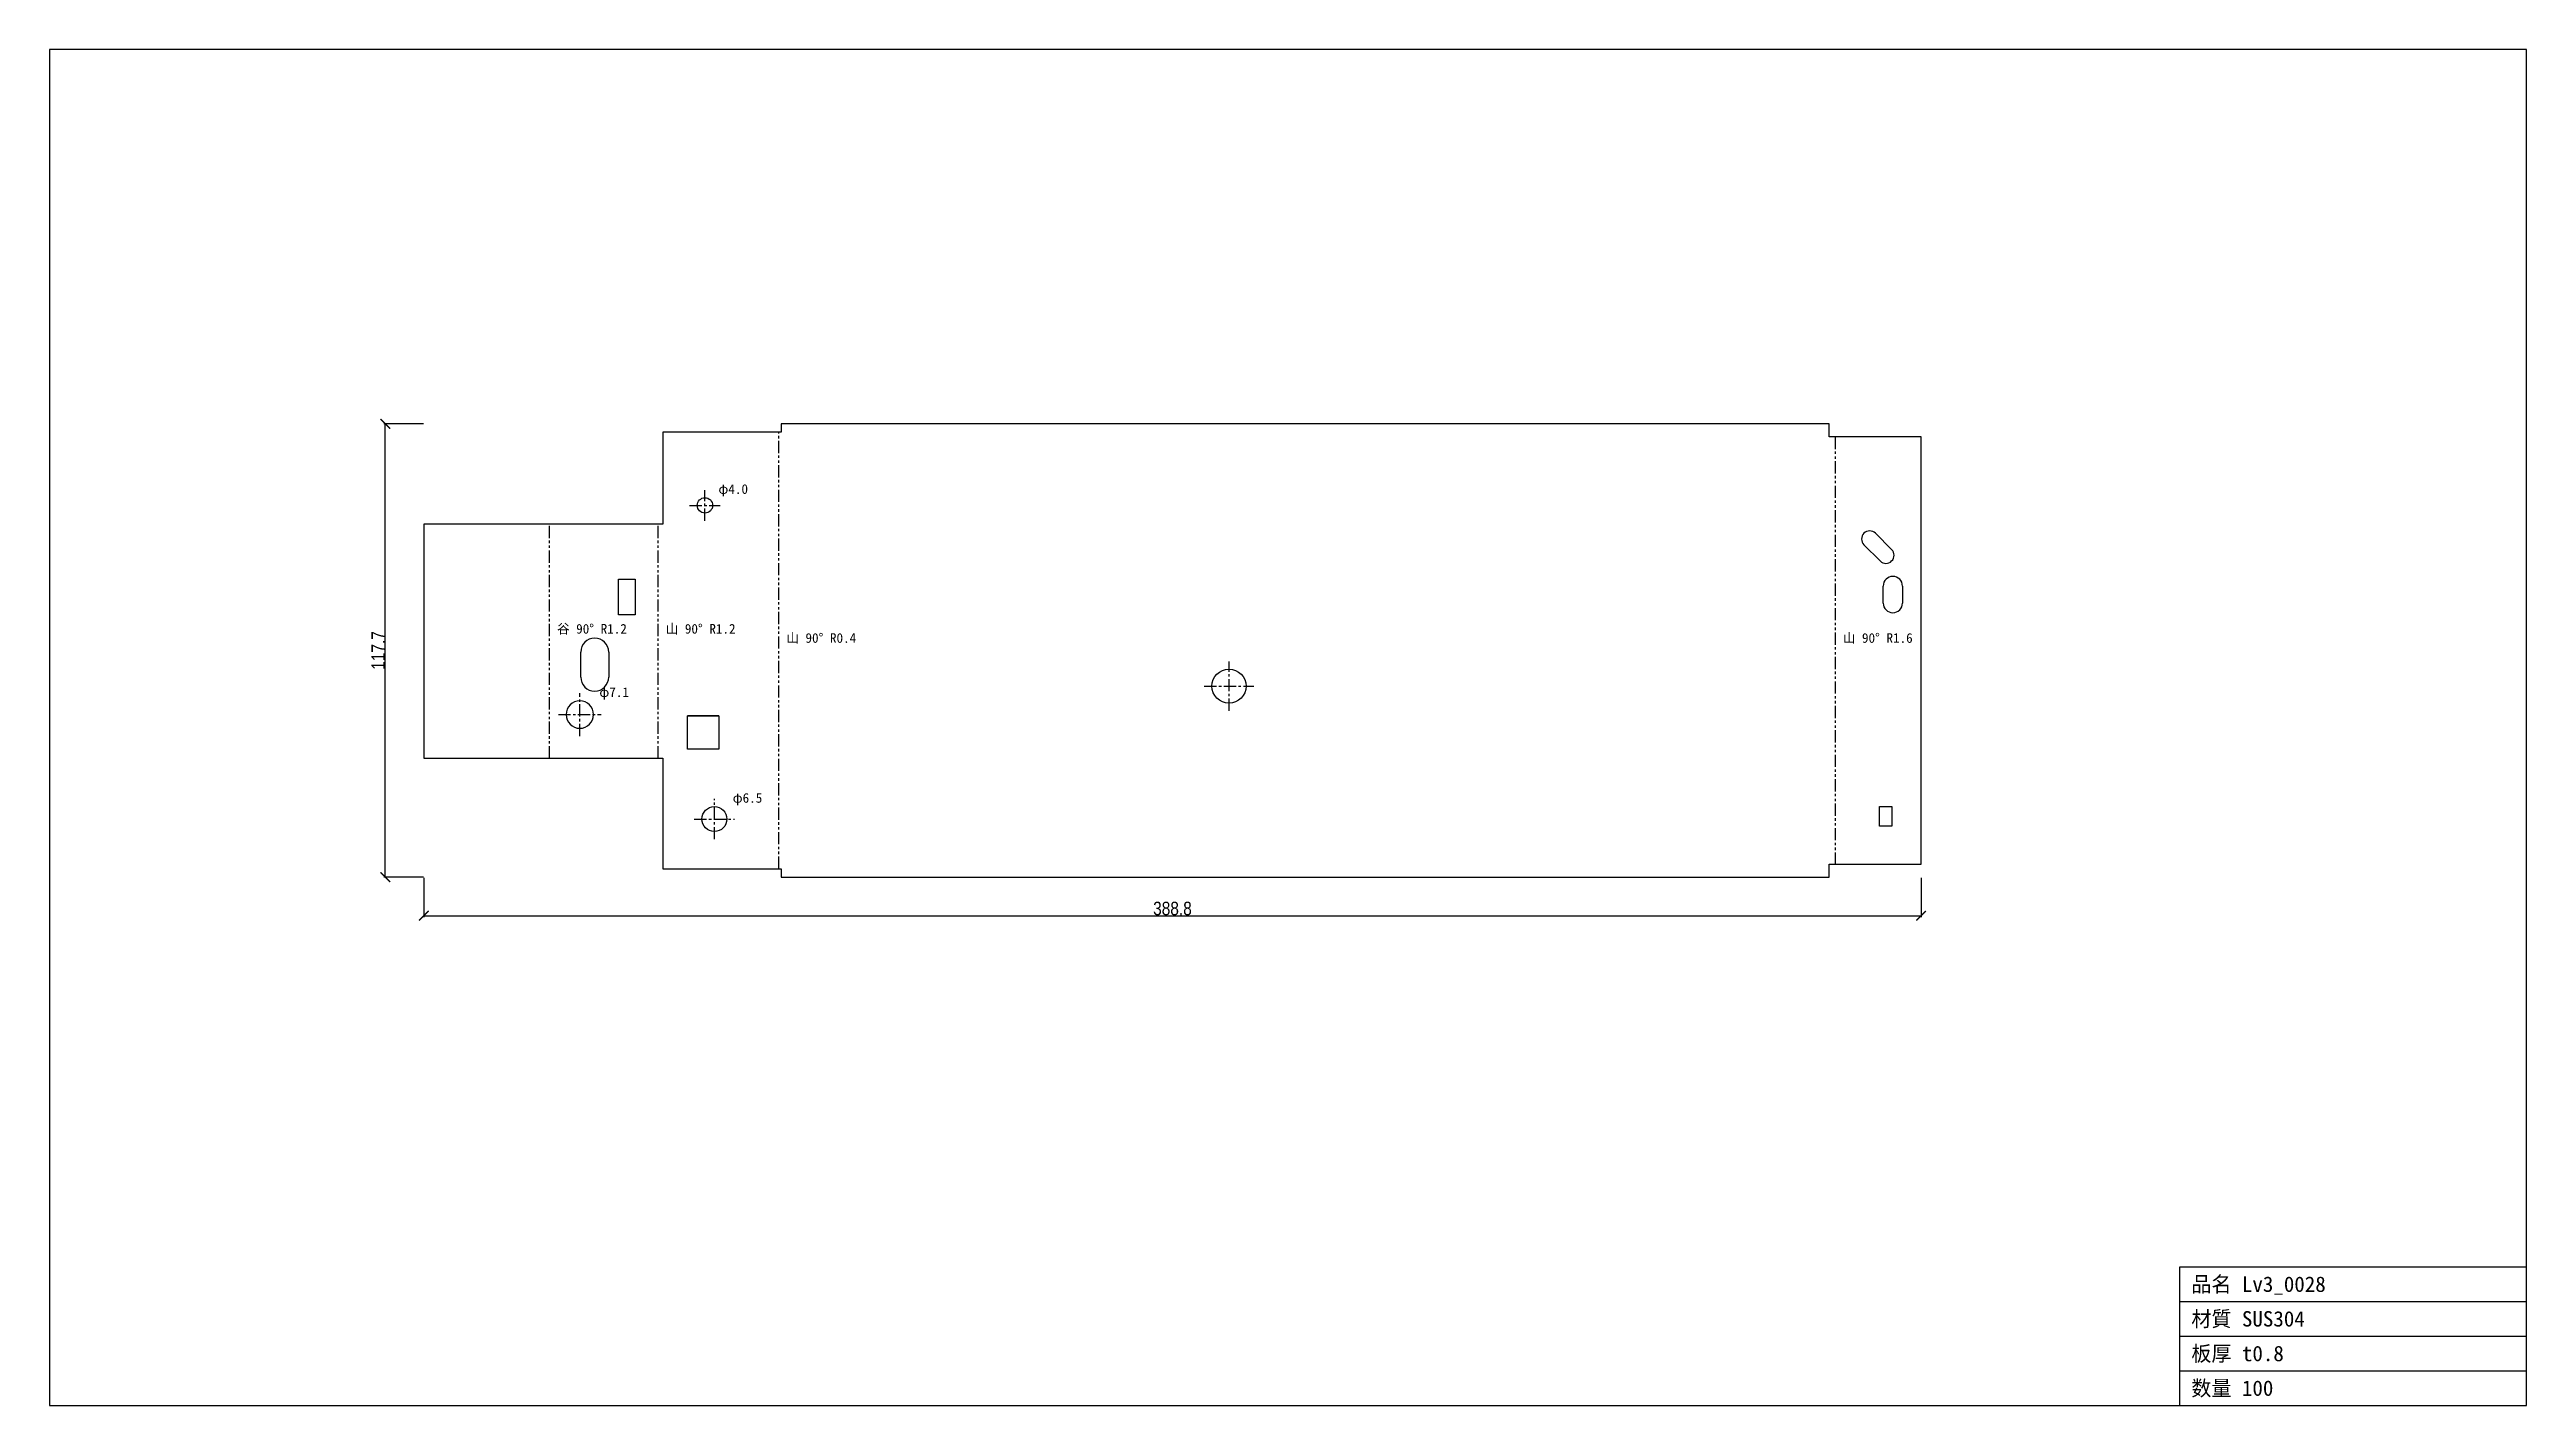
# Model space of a CAD drawing. Header units: millimetres. Extents: x -190 to 453, y -137 to 215.
import ezdxf

# ---------------------------------------------------------------- set-up
doc = ezdxf.new("R2010")
doc.units = ezdxf.units.MM
doc.linetypes.add('CENTER', pattern=[5.08, 3.175, -0.635, 0.635, -0.635])
doc.linetypes.add('PHANTOM', pattern=[6.35, 3.175, -0.635, 0.635, -0.635, 0.635, -0.635])
for name, color, linetype in [('11', 7, 'Continuous'), ('12', 7, 'Continuous'), ('13', 7, 'Continuous'), ('15', 7, 'Continuous'), ('4', 7, 'Continuous'), ('5', 7, 'Continuous')]:
    doc.layers.add(name, color=color, linetype=linetype)
doc.styles.add('OpenSansCondensed-Light', font='OpenSansCondensed-Light.ttf')
doc.dimstyles.new('EZDXF', dxfattribs={"dimtxt": 0.25, "dimasz": 0.175, "dimexe": 0.375, "dimexo": 0.125, "dimgap": 0.1, "dimtad": 1, "dimlfac": 100, "dimzin": 12, "dimdsep": 46, "dimtxsty": 'OpenSansCondensed-Light', "dimblk": 'ARCHTICK', "dimcen": 2.5, "dimazin": 3, "dimtfac": 0.5, "dimtmove": 2, "dimatfit": 3})

# ---------------------------------------------------------------- blocks, each defined once
blk = doc.blocks.new('HOLE_D3_98')
blk.add_circle((0, 0), 1.99)
blk = doc.blocks.new('_ARCHTICK')
at = {"color": 0, "linetype": 'BYBLOCK', "const_width": 0.15}
blk.add_lwpolyline([(-0.5, -0.5), (0.5, 0.5)], dxfattribs=at)

msp = doc.modelspace()

# ---------------------------------------------------------------- linework, layer by layer
at = {"layer": '12', "color": 1, "linetype": 'CENTER'}
for p, q in [((-23.77, 96.56), (-15.79, 96.56)), ((-19.78, 92.57), (-19.78, 100.55)), ((116.29, 43.2), (116.29, 56.04)), ((-52.27, 36.66), (-52.27, 47.8)), ((109.87, 49.62), (122.71, 49.62)), ((-57.84, 42.23), (-46.7, 42.23)), ((-17.32, 9.86), (-17.32, 20.34)), ((-22.56, 15.1), (-12.08, 15.1))]:
    msp.add_line(p, q, dxfattribs=at)
at = {"layer": '13', "color": 3, "linetype": 'PHANTOM'}
for p, q in [((-0.63, 2.2), (-0.63, 115.55)), ((273.69, 114.35), (273.69, 3.4)), ((-60.17, 30.88), (-60.17, 91.64)), ((-31.95, 30.88), (-31.95, 91.64))]:
    msp.add_line(p, q, dxfattribs=at)
at = {"layer": '15', "color": 7, "linetype": 'CONTINUOUS'}
for p, q in [((453.17, 214.94), (-189.96, 214.94)), ((-189.96, 214.94), (-189.96, -137.19)), ((453.17, -137.19), (453.17, 214.94)), ((363.17, -137.19), (363.17, -101.19)), ((363.17, -101.19), (453.17, -101.19)), ((363.17, -110.19), (453.17, -110.19)), ((363.17, -119.19), (453.17, -119.19)), ((363.17, -128.19), (453.17, -128.19)), ((-189.96, -137.19), (453.17, -137.19))]:
    msp.add_line(p, q, dxfattribs=at)
at = {"layer": '4', "color": 7, "linetype": 'CONTINUOUS'}
for p, q in [((285.36, 82.12), (281.15, 86.32)), ((281.15, 86.32), (285.36, 82.12)), ((284.13, 89.31), (288.34, 85.1)), ((288.34, 85.1), (284.13, 89.31)), ((-42.21, 75.39), (-42.21, 77.39)), ((-42.21, 77.39), (-37.88, 77.39)), ((-37.89, 77.39), (-37.89, 73.65)), ((-42.21, 74), (-42.21, 75.39)), ((-42.21, 71), (-42.2, 74)), ((-42.21, 68.16), (-42.21, 71.01)), ((-37.89, 73.64), (-37.89, 70.57)), ((286.16, 71.18), (286.15, 75.61)), ((291.16, 75.62), (291.16, 71.18)), ((-37.89, 68.16), (-42.21, 68.16)), ((-37.89, 70.57), (-37.89, 70.38)), ((-37.89, 70.38), (-37.89, 68.16)), ((-52.02, 51.94), (-52.02, 58.46)), ((-44.78, 58.46), (-44.78, 51.94)), ((-24.3, 33.27), (-24.3, 41.9)), ((-24.3, 41.9), (-16.16, 41.9)), ((-16.16, 41.9), (-24.3, 41.9)), ((-16.16, 41.9), (-16.16, 33.27)), ((-16.16, 33.27), (-24.3, 33.27)), ((285.15, 18.37), (288.43, 18.37)), ((285.15, 13.23), (285.15, 18.37)), ((288.43, 13.23), (285.15, 13.23)), ((288.43, 18.37), (288.43, 13.24))]:
    msp.add_line(p, q, dxfattribs=at)
msp.add_lwpolyline([(-92.77, 30.88), (-30.69, 30.88), (-30.69, 2.2), (0, 2.2), (0, 0), (272.12, 0), (272.12, 3.4), (295.98, 3.4), (295.98, 114.35), (272.12, 114.35), (272.12, 117.75), (0, 117.75), (0, 115.55), (-30.69, 115.55), (-30.69, 91.64), (-92.77, 91.64)], close=True, dxfattribs=at)
for centre, radius in [((116.29, 49.62), 4.42), ((-17.32, 15.1), 3.24)]:
    msp.add_circle(centre, radius, dxfattribs=at)
for centre, radius, start, end in [((282.64, 87.82), 2.11, 45, -135), ((286.85, 83.61), 2.11, -135, 45), ((288.66, 75.62), 2.5, 0, 180), ((288.66, 71.18), 2.5, 180, 0), ((-48.4, 58.46), 3.62, 0, 180), ((-48.4, 51.94), 3.62, 180, 0), ((-52.27, 42.23), 3.57, 0, 180), ((-52.27, 42.23), 3.57, 180, 0)]:
    msp.add_arc(centre, radius, start, end, dxfattribs=at)

# ---------------------------------------------------------------- block references
msp.add_blockref('HOLE_D3_98', (-19.78, 96.56), dxfattribs=at)

# ---------------------------------------------------------------- texts
at = {"layer": '11', "color": 2}
for s, height, p in [('φ4.0', 2.5, (-16.29, 99.55)), ('谷 90° R1.2', 2.5, (-58.17, 63.26)), ('山 90° R1.2', 2.5, (-29.95, 63.26)), ('山 90° R0.4', 2.5, (1.37, 60.87)), ('山 90° R1.6', 2.5, (275.69, 60.87)), ('φ7.1', 2.5, (-47.2, 46.8)), ('φ6.5', 2.5, (-12.58, 19.34)), ('品名 Lv3_0028', 4, (366.17, -107.69)), ('材質 SUS304', 4, (366.17, -116.69)), ('板厚 t0.8', 4, (366.17, -125.69)), ('数量 100', 4, (366.17, -134.69))]:
    msp.add_text(s, height=height, dxfattribs=at).set_placement(p)

# ---------------------------------------------------------------- dimensions: what is measured, and where the dimension line sits
at = {"layer": '5', "color": 2}
msp.add_linear_dim(base=(-102.7711, 0), p1=(-92.7711, 0), p2=(-92.7711, 117.7495), angle=90, dimstyle='EZDXF', override={"dimtxt": 3.5, "dimasz": 2.5, "dimdec": 1, "dimlfac": 1}, dxfattribs=at).render()
msp.add_linear_dim(base=(-92.7711, -10), p1=(-92.7711, 0), p2=(295.9846, 0), dimstyle='EZDXF', override={"dimtxt": 3.5, "dimasz": 2.5, "dimdec": 1, "dimlfac": 1}, dxfattribs=at).render()

doc.saveas('drawing.dxf')
